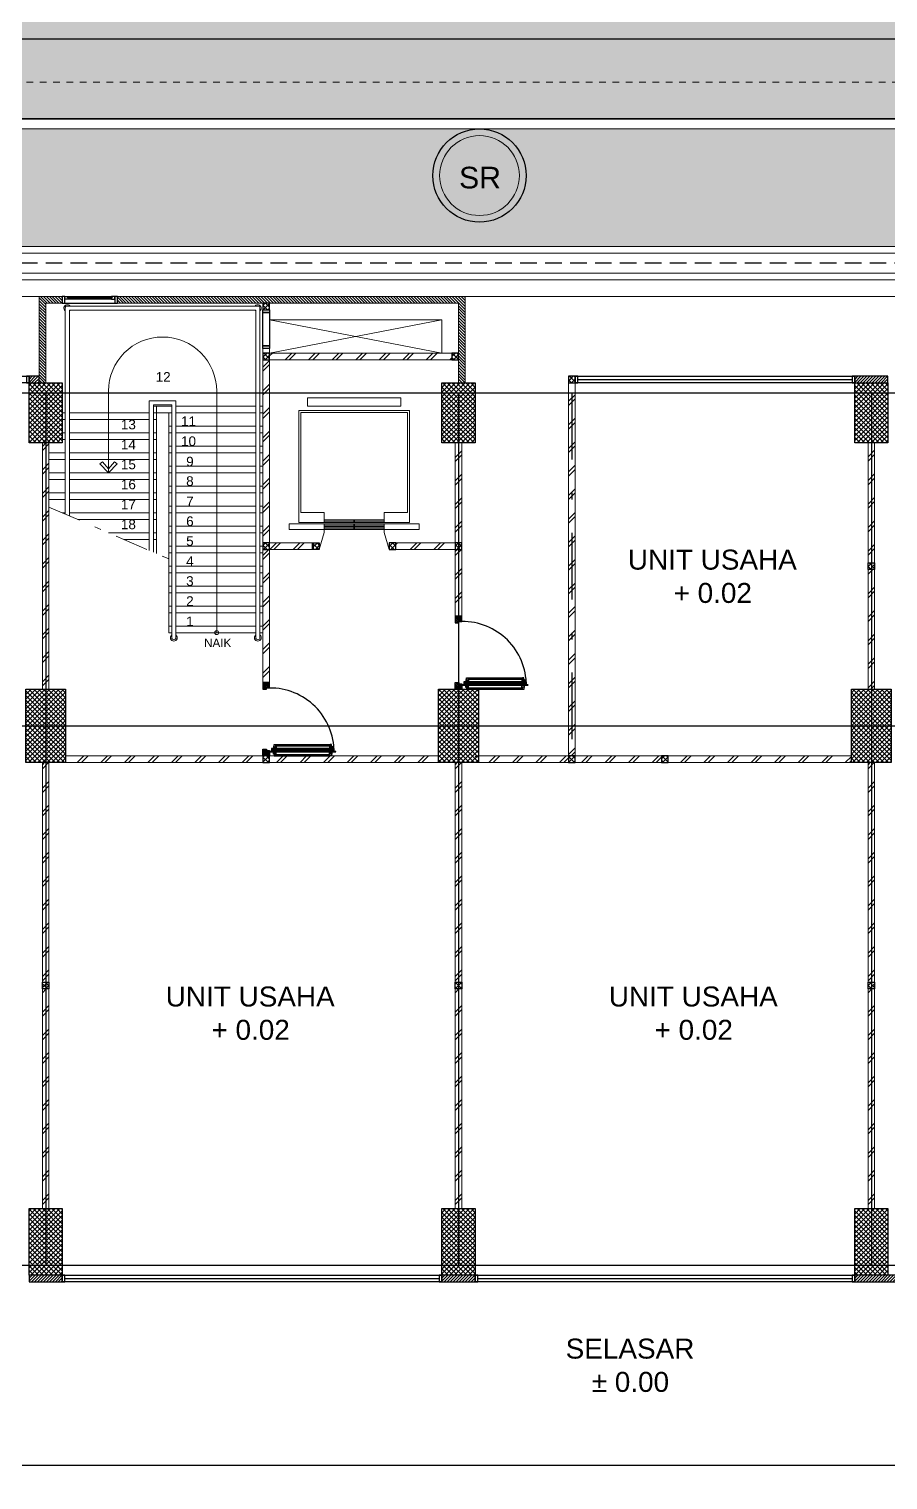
# Model space of a CAD drawing. Header units: inches. Extents: x 0 to 558, y -1 to 295.
# Drawn here: x 305.14 to 318.04, y 173.35 to 195.14 of the extents above; entities that cross this region are included whole.
import ezdxf
from ezdxf.enums import TextEntityAlignment as Align

# ---------------------------------------------------------------- set-up
doc = ezdxf.new("R2010")
doc.units = ezdxf.units.IN
doc.header["$MEASUREMENT"] = 0
for name, pattern in [('$0$HIDDEN', [0.375, 0.25, -0.125]), ('DASHDOT', [1, 0.5, -0.25, 0, -0.25]), ('DASHDOT2', [0.5, 0.25, -0.125, 0, -0.125])]:
    doc.linetypes.add(name, pattern=pattern)
for name, color, linetype in [('A-ROAD', 4, 'Continuous'), ('HID', 1, 'Continuous'), ('Kusen', 30, 'Continuous'), ('LANTAI', 57, 'Continuous'), ('STL', 6, 'Continuous')]:
    doc.layers.add(name, color=color, linetype=linetype)
for name, color, linetype, lineweight in [('ars', 11, 'Continuous', 0), ('ars @ 1', 11, 'Continuous', 0), ('ARSIR', 31, 'Continuous', 5), ('ARSIR BETON', 8, 'Continuous', 5), ('DINDING2', 146, 'Continuous', 5), ('GSB', 1, 'Continuous', 15), ('KOL', 1, 'Continuous', 30), ('KOLOM', 4, 'Continuous', 9), ('lan', 7, 'Continuous', 15), ('LIFT', 15, 'Continuous', 15), ('NOT', 7, 'Continuous', 20), ('RUMPUT', 93, 'Continuous', 0), ('SANITAIR', 15, 'Continuous', 9), ('Stair', 7, 'Continuous', 15), ('tem', 5, 'Continuous', 20)]:
    doc.layers.add(name, color=color, linetype=linetype, lineweight=lineweight)
doc.layers.add('as', color=1, linetype='Continuous', plot=False)
doc.styles.add('RM25', font='arial.ttf')
doc.styles.get("Standard").update_dxf_attribs({"font": 'arial.ttf'})
pattern_1 = [(45, (37.0798, 226.14725), (6e-17, 0.5747364), [1.2192, -0.4064]), (135, (37.36716, 226.4346), (6e-17, 0.5747364), [1.2192, -0.4064])]
pattern_2 = [(225, (1.1, 1e-06), (-0.014142, 0.014142), []), (135, (1.1, 1e-06), (0.014142, 0.014142), [])]
pattern_3 = [(315, (-2e-13, 1e-06), (0.014142, 0.014142), []), (45, (-2e-13, 1e-06), (-0.014142, 0.014142), [])]
pattern_4 = [(45, (0, -5), (-0.03535534, 0.03535534), []), (135, (0, -5), (-0.03535534, -0.03535534), [])]
pattern_5 = [(45, (1595.51912, -394.0752), (-0.176776695, 0.176776695), []), (45, (1595.58162, -394.0752), (-0.176776695, 0.176776695), [])]
pattern_6 = [(86.66969, (37.0798, 226.14725), (-0.5066041, 0.569206), [0.142875, -0.934755]), (41.66969, (37.0798, 226.14725), (-0.5066045, 0.5692064), [0.142875, -0.619125]), (131.66969, (37.0798, 226.14725), (-0.5692064, -0.5066045), [0.142875, -0.619125])]

# ---------------------------------------------------------------- blocks, each defined once
blk = doc.blocks.new('K 10.10')
at = {"layer": 'ars'}
h = blk.add_hatch(dxfattribs=at)
h.set_pattern_fill('_USER', color=256, scale=0.05, angle=45, double=1, pattern_type=0)
h.set_pattern_definition([(45, (0, 0), (-0.035355339, 0.035355339), []), (135, (0, 0), (-0.035355339, -0.035355339), [])])
h.paths.add_polyline_path([(1560.538, 1380.407), (1560.638, 1380.407), (1560.638, 1380.507), (1560.538, 1380.507)])
at = {"layer": 'KOL'}
blk.add_lwpolyline([(1560.538, 1380.407), (1560.638, 1380.407), (1560.638, 1380.507), (1560.538, 1380.507)], close=True, dxfattribs=at)
blk = doc.blocks.new('D-P90')
at = {"layer": 'ars'}
h = blk.add_hatch(dxfattribs=at)
h.set_pattern_fill('ANSI37', color=256, scale=0.005, angle=-90, style=0)
h.set_pattern_definition([(45, (-1350.94906, -1248.591899), (0.01122532015, -0.01122532015), []), (315, (-1350.94906, -1248.591899), (-0.01122532015, -0.01122532015), [])])
h.paths.add_polyline_path([(0.009, -0.183, -0.414214), (0.01, -0.184), (0.01, -1.116, -0.414214), (0.009, -1.117), (-0.034, -1.117, 0.414214), (-0.037, -1.12), (-0.037, -1.142, -1), (-0.038, -1.142), (-0.038, -0.158, -1), (-0.037, -0.158), (-0.037, -0.181, 0.414214), (-0.034, -0.183)])
at = {"layer": 'as'}
for p, q in [((-0.04, -0.158), (-0.046, -0.158)), ((-0.042, -0.161), (-0.042, -0.155))]:
    blk.add_line(p, q, dxfattribs=at)
at = {"layer": 'HID'}
for p, q in [((-0.044, -0.125), (-0.092, -0.077)), ((-0.042, -0.123), (-0.091, -0.075)), ((-0.066, -0.147), (-0.023, -0.104)), ((-0.063, -0.147), (-0.023, -0.107)), ((0.966, -0.147), (0.923, -0.104)), ((0.963, -0.147), (0.923, -0.107)), ((0.942, -0.123), (0.991, -0.075)), ((0.944, -0.125), (0.992, -0.077))]:
    blk.add_line(p, q, dxfattribs=at)
for points in [[(-0.044, -0.125), (-0.044, -0.125), (-0.042, -0.123), (-0.042, -0.123)], [(0.944, -0.125), (0.944, -0.125), (0.942, -0.123), (0.942, -0.123)]]:
    blk.add_lwpolyline(points, dxfattribs=at)
at = {"layer": 'KOL'}
blk.add_line((0.97, -0.13), (0.97, -0.15), dxfattribs=at)
at = {"layer": 'Kusen', "ltscale": 2}
for p, q in [((-0.074, -0.211), (-0.04, -0.211)), ((-0.074, -0.221), (-0.074, -0.211)), ((-0.061, -0.251), (-0.061, -0.211)), ((-0.04, -0.251), (-0.04, -0.211)), ((0.046, -0.211), (0.012, -0.211)), ((0.012, -0.251), (0.012, -0.211)), ((0.033, -0.251), (0.033, -0.211)), ((0.046, -0.221), (0.046, -0.211)), ((-0.099, -0.221), (-0.099, -1.06)), ((-0.079, -0.241), (-0.079, -1.06)), ((-0.074, -0.251), (-0.074, -0.241)), ((-0.074, -0.251), (-0.04, -0.251)), ((0.046, -0.251), (0.012, -0.251)), ((0.046, -0.251), (0.046, -0.241)), ((0.053, -0.241), (0.053, -1.06)), ((0.073, -0.221), (0.073, -1.06)), ((-0.074, -1.05), (-0.04, -1.05)), ((-0.074, -1.05), (-0.074, -1.06)), ((-0.074, -1.08), (-0.074, -1.09)), ((-0.061, -1.05), (-0.061, -1.09)), ((-0.04, -1.05), (-0.04, -1.09)), ((0.046, -1.05), (0.012, -1.05)), ((0.012, -1.05), (0.012, -1.09)), ((0.033, -1.05), (0.033, -1.09)), ((0.046, -1.05), (0.046, -1.06)), ((0.046, -1.08), (0.046, -1.09)), ((-0.074, -1.09), (-0.04, -1.09)), ((0.046, -1.09), (0.012, -1.09))]:
    blk.add_line(p, q, dxfattribs=at)
at = {"layer": 'Kusen'}
for p, q in [((-0.042, -0.155), (-0.038, -0.156)), ((-0.042, -0.157), (-0.038, -0.158))]:
    blk.add_line(p, q, dxfattribs=at)
at = {"layer": 'Kusen', "ltscale": 2}
for points in [[(-0.099, -0.241), (-0.061, -0.241), (-0.061, -0.221), (-0.099, -0.221), (-0.099, -0.241)], [(0.073, -0.241), (0.033, -0.241), (0.033, -0.221), (0.073, -0.221), (0.073, -0.241)], [(-0.101, -1.06), (-0.061, -1.06), (-0.061, -1.08), (-0.101, -1.08), (-0.101, -1.06)], [(0.073, -1.06), (0.033, -1.06), (0.033, -1.08), (0.073, -1.08), (0.073, -1.06)]]:
    blk.add_lwpolyline(points, dxfattribs=at)
at = {"layer": 'Kusen'}
blk.add_circle((-0.042, -0.158), 0.001, dxfattribs=at)
for radius, start, end in [(0.0025, 75.7804, 11.3851), (0.961, 270, 0.4597)]:
    blk.add_arc((-0.042, -0.158), radius, start, end, dxfattribs=at)
at = {"layer": 'STL'}
for p, q in [((-0.038, -0.158), (-0.038, -1.142)), ((-0.037, -0.181), (-0.037, -0.158)), ((-0.034, -0.183), (0.009, -0.183)), ((0.01, -0.184), (0.01, -1.116)), ((-0.037, -1.12), (-0.037, -1.142)), ((-0.034, -1.117), (0.009, -1.117))]:
    blk.add_line(p, q, dxfattribs=at)
for points in [[(0, -0.1), (0, -0.103), (-0.019, -0.103, 0.414214), (-0.02, -0.105), (-0.02, -0.148, -0.414214), (-0.022, -0.15), (-0.068, -0.15, -0.414214), (-0.07, -0.148), (-0.07, -0.13), (-0.067, -0.13), (-0.067, -0.146, 0.414214), (-0.065, -0.147), (-0.024, -0.147, 0.414214), (-0.023, -0.146), (-0.023, -0.102, -0.414214), (-0.021, -0.1)], [(0.9, -0.1), (0.9, -0.103), (0.919, -0.103, -0.414214), (0.92, -0.105), (0.92, -0.148, 0.414214), (0.922, -0.15), (0.968, -0.15, 0.414214), (0.97, -0.148), (0.97, -0.13), (0.967, -0.13), (0.967, -0.146, -0.414214), (0.966, -0.147), (0.925, -0.147, -0.414214), (0.923, -0.146), (0.923, -0.102, 0.414214), (0.921, -0.1)]]:
    blk.add_lwpolyline(points, format="xyb", close=True, dxfattribs=at)
blk.add_lwpolyline([(0.009, -0.182), (-0.034, -0.182, -0.414214), (-0.035, -0.181), (-0.035, -0.158, 1), (-0.04, -0.158), (-0.04, -1.142, 1), (-0.035, -1.142), (-0.035, -1.12, -0.414214), (-0.034, -1.119), (0.009, -1.119, 0.414214), (0.012, -1.116), (0.012, -0.184)], format="xyb", dxfattribs=at)
for centre, radius, start, end in [((-0.038, -0.158), 0.00075, 0, 180), ((-0.034, -0.181), 0.0025, 180, 270), ((0.009, -0.184), 0.0025, 360, 90), ((0.009, -0.184), 0.001, 360, 90), ((-0.038, -1.142), 0.00075, 180, 0), ((-0.034, -1.12), 0.0025, 90, 180), ((0.009, -1.116), 0.001, 270, 0)]:
    blk.add_arc(centre, radius, start, end, dxfattribs=at)
blk = doc.blocks.new('PINTU DARURAT')
at = {"layer": 'ARSIR'}
h = blk.add_hatch(dxfattribs=at)
h.set_pattern_fill('_USER', color=256, scale=0.02, angle=315, style=0, double=1, pattern_type=0)
h.set_pattern_definition(pattern_3)
edge = h.paths.add_edge_path()
edge.add_line((0, 0), (0.1, 0))
edge.add_line((0.1, 0), (0.1, 0.05))
edge.add_line((0.1, 0.05), (0.077, 0.05))
edge.add_line((0.077, 0.05), (0.077, 0.096))
edge.add_arc((0.076, 0.096), 0.0015, 360, 450)
edge.add_line((0.075, 0.097), (0.035, 0.097))
edge.add_arc((0.035, 0.096), 0.0015, 90, 180)
edge.add_line((0.033, 0.096), (0.033, 0.08))
edge.add_line((0.033, 0.08), (0.03, 0.08))
edge.add_line((0.03, 0.08), (0.03, 0.1))
edge.add_line((0.03, 0.1), (0, 0.1))
edge.add_line((0, 0.1), (0, 0))
h = blk.add_hatch(dxfattribs=at)
h.set_pattern_fill('_USER', color=256, scale=0.02, angle=315, style=0, double=1, pattern_type=0)
h.set_pattern_definition(pattern_3)
edge = h.paths.add_edge_path()
edge.add_line((0, 0), (0.1, 0))
edge.add_line((0.1, 0), (0.1, 0.05))
edge.add_line((0.1, 0.05), (0.077, 0.05))
edge.add_line((0.077, 0.05), (0.077, 0.096))
edge.add_arc((0.076, 0.096), 0.0015, 360, 450)
edge.add_line((0.075, 0.097), (0.035, 0.097))
edge.add_arc((0.035, 0.096), 0.0015, 90, 180)
edge.add_line((0.033, 0.096), (0.033, 0.08))
edge.add_line((0.033, 0.08), (0.03, 0.08))
edge.add_line((0.03, 0.08), (0.03, 0.1))
edge.add_line((0.03, 0.1), (0, 0.1))
edge.add_line((0, 0.1), (0, 0))
h = blk.add_hatch(dxfattribs=at)
h.set_pattern_fill('_USER', color=256, scale=0.02, angle=315, style=0, double=1, pattern_type=0)
h.set_pattern_definition(pattern_2)
edge = h.paths.add_edge_path()
edge.add_line((1.1, 0), (1, 0))
edge.add_line((1, 0), (1, 0.05))
edge.add_line((1, 0.05), (1.023, 0.05))
edge.add_line((1.023, 0.05), (1.023, 0.096))
edge.add_arc((1.024, 0.096), 0.0015, -630, -540, ccw=False)
edge.add_line((1.024, 0.097), (1.065, 0.097))
edge.add_arc((1.065, 0.096), 0.0015, -360, -270, ccw=False)
edge.add_line((1.067, 0.096), (1.067, 0.08))
edge.add_line((1.067, 0.08), (1.07, 0.08))
edge.add_line((1.07, 0.08), (1.07, 0.1))
edge.add_line((1.07, 0.1), (1.1, 0.1))
edge.add_line((1.1, 0.1), (1.1, 0))
h = blk.add_hatch(dxfattribs=at)
h.set_pattern_fill('_USER', color=256, scale=0.02, angle=315, style=0, double=1, pattern_type=0)
h.set_pattern_definition(pattern_2)
edge = h.paths.add_edge_path()
edge.add_line((1.1, 0), (1, 0))
edge.add_line((1, 0), (1, 0.05))
edge.add_line((1, 0.05), (1.023, 0.05))
edge.add_line((1.023, 0.05), (1.023, 0.096))
edge.add_arc((1.024, 0.096), 0.0015, -630, -540, ccw=False)
edge.add_line((1.024, 0.097), (1.065, 0.097))
edge.add_arc((1.065, 0.096), 0.0015, -360, -270, ccw=False)
edge.add_line((1.067, 0.096), (1.067, 0.08))
edge.add_line((1.067, 0.08), (1.07, 0.08))
edge.add_line((1.07, 0.08), (1.07, 0.1))
edge.add_line((1.07, 0.1), (1.1, 0.1))
edge.add_line((1.1, 0.1), (1.1, 0))
at = {"layer": 'KOL'}
blk.add_line((1.1, 0.1), (1.1, 0), dxfattribs=at)
blk.add_line((1.1, 0.1), (1.1, 0), dxfattribs=at)
blk.add_line((1.1, 0.1), (1.1, 0), dxfattribs=at)
blk.add_line((1.1, 0.1), (1.1, 0), dxfattribs=at)
for points in [[(0, 0), (0.1, 0), (0.1, 0.05), (0.077, 0.05), (0.077, 0.096, 0.414214), (0.075, 0.097), (0.035, 0.097, 0.414214), (0.033, 0.096), (0.033, 0.08), (0.03, 0.08), (0.03, 0.1), (0, 0.1)], [(0, 0), (0.1, 0), (0.1, 0.05), (0.077, 0.05), (0.077, 0.096, 0.414214), (0.075, 0.097), (0.035, 0.097, 0.414214), (0.033, 0.096), (0.033, 0.08), (0.03, 0.08), (0.03, 0.1), (0, 0.1)], [(1.1, 0), (1, 0), (1, 0.05), (1.023, 0.05), (1.023, 0.096, -0.414214), (1.024, 0.097), (1.065, 0.097, -0.414214), (1.067, 0.096), (1.067, 0.08), (1.07, 0.08), (1.07, 0.1), (1.1, 0.1)], [(1.1, 0), (1, 0), (1, 0.05), (1.023, 0.05), (1.023, 0.096, -0.414214), (1.024, 0.097), (1.065, 0.097, -0.414214), (1.067, 0.096), (1.067, 0.08), (1.07, 0.08), (1.07, 0.1), (1.1, 0.1)]]:
    blk.add_lwpolyline(points, format="xyb", close=True, dxfattribs=at)
at = {"layer": 'Kusen', "xscale": -1, "rotation": 180}
blk.add_blockref('D-P90', (0.1, -0.05), dxfattribs=at)
blk = doc.blocks.new('k1')
at = {"layer": 'ars'}
h = blk.add_hatch(dxfattribs=at)
h.set_pattern_fill('_USER', color=256, scale=0.05, angle=45, double=1, pattern_type=0)
h.set_pattern_definition(pattern_4)
h.paths.add_polyline_path([(-0.3, -0.55), (0.3, -0.55), (0.3, 0.55), (-0.3, 0.55)])
at = {"layer": 'KOL'}
blk.add_lwpolyline([(-0.3, -0.55), (0.3, -0.55), (0.3, 0.55), (-0.3, 0.55)], close=True, dxfattribs=at)
blk = doc.blocks.new('k3')
at = {"layer": 'ars'}
h = blk.add_hatch(dxfattribs=at)
h.set_pattern_fill('_USER', color=256, scale=0.05, angle=45, double=1, pattern_type=0)
h.set_pattern_definition([(45, (0, -5.05), (-0.03535534, 0.03535534), []), (135, (0, -5.05), (-0.03535534, -0.03535534), [])])
h.paths.add_polyline_path([(-0.25, -0.45), (0.25, -0.45), (0.25, 0.45), (-0.25, 0.45)])
at = {"layer": 'KOL'}
blk.add_lwpolyline([(-0.25, -0.45), (0.25, -0.45), (0.25, 0.45), (-0.25, 0.45)], close=True, dxfattribs=at)
blk = doc.blocks.new('k2')
at = {"layer": 'ars'}
h = blk.add_hatch(dxfattribs=at)
h.set_pattern_fill('_USER', color=256, scale=0.05, angle=45, double=1, pattern_type=0)
h.set_pattern_definition(pattern_4)
h.paths.add_polyline_path([(-0.25, -0.5), (0.25, -0.5), (0.25, 0.5), (-0.25, 0.5)])
at = {"layer": 'KOL'}
blk.add_lwpolyline([(-0.25, -0.5), (0.25, -0.5), (0.25, 0.5), (-0.25, 0.5)], close=True, dxfattribs=at)
blk = doc.blocks.new('LIFT PENUMPANG')
at = {"layer": 'LIFT'}
for points in [[(-0.835, 1.765), (-0.835, 0.085), (0.825, 0.085), (0.825, 1.765)], [(-0.705, 1.955), (-0.705, 1.83), (0.695, 1.83), (0.695, 1.955)], [(-0.805, 1.735), (-0.805, 0.235), (-0.455, 0.235), (-0.455, 0.085), (0.445, 0.085), (0.445, 0.235), (0.795, 0.235), (0.795, 1.735)], [(-0.455, 0.085), (0.445, 0.085), (0.445, 0.125), (-0.455, 0.125)], [(-0.455, 0.105), (0.445, 0.105), (0.445, 0.125), (-0.455, 0.125)], [(-0.455, 0.025), (0.445, 0.025), (0.445, 0.065), (-0.455, 0.065)], [(-0.455, 0.045), (0.445, 0.045), (0.445, 0.065), (-0.455, 0.065)], [(-0.455, -0.02), (0.445, -0.02), (0.445, 0.02), (-0.455, 0.02)], [(-0.455, 0), (0.445, 0), (0.445, 0.02), (-0.455, 0.02)], [(-0.01, 0.125), (0, 0.125), (0, 0.085), (-0.01, 0.085)], [(-0.01, 0.065), (0, 0.065), (0, 0.025), (-0.01, 0.025)], [(-0.01, 0.02), (0, 0.02), (0, -0.02), (-0.01, -0.02)]]:
    blk.add_lwpolyline(points, close=True, dxfattribs=at)
for points in [[(-0.455, -0.02), (-0.98, -0.02), (-0.98, 0.065), (0.97, 0.065), (0.97, -0.02), (0.445, -0.02)], [(-0.455, -0.02), (-0.455, -0.065), (-0.53, -0.32)], [(0.445, -0.02), (0.445, -0.065), (0.52, -0.32)]]:
    blk.add_lwpolyline(points, dxfattribs=at)
at = {"layer": 'KOLOM', "extrusion": (0, 0, -1), "zscale": -1, "rotation": 270}
blk.add_blockref('K 10.10', (-1379.877, 1560.318), dxfattribs=at)
at = {"layer": 'KOLOM', "extrusion": (0, 0, -1), "xscale": -1, "zscale": -1, "rotation": 90}
blk.add_blockref('K 10.10', (1379.887, 1560.318), dxfattribs=at)
blk = doc.blocks.new('T. J2')
at = {"layer": 'Kusen'}
for p, q in [((-0.419, 0), (0.331, 0)), ((-0.369, 0.1), (0.281, 0.1)), ((0.281, 0.06), (-0.369, 0.06))]:
    blk.add_line(p, q, dxfattribs=at)
for points in [[(-0.459, 0), (-0.419, 0), (-0.419, 0.1), (-0.459, 0.1)], [(0.331, 0), (0.371, 0), (0.371, 0.1), (0.331, 0.1)]]:
    blk.add_lwpolyline(points, close=True, dxfattribs=at)
for points in [[(-0.369, 0.077), (-0.369, 0.06), (-0.419, 0.06), (-0.419, 0.1), (-0.369, 0.1), (-0.369, 0.082), (-0.379, 0.082), (-0.379, 0.077), (-0.369, 0.077)], [(0.281, 0.077), (0.281, 0.06), (0.331, 0.06), (0.331, 0.1), (0.281, 0.1), (0.281, 0.082), (0.291, 0.082), (0.291, 0.077), (0.281, 0.077)]]:
    blk.add_lwpolyline(points, dxfattribs=at)
at = {"layer": 'Kusen', "color": 141}
blk.add_lwpolyline([(-0.379, 0.077), (0.291, 0.077), (0.291, 0.082), (-0.379, 0.082)], close=True, dxfattribs=at)
blk = doc.blocks.new('P.SHAFT')
for points in [[(-0.05, 0.54), (-0.05, 0.58), (0.05, 0.58), (0.05, 0.54)], [(-0.05, 0.04), (-0.05, 0.54), (0.05, 0.54), (0.05, 0.04)], [(-0.05, 0), (-0.05, 0.04), (0.05, 0.04), (0.05, 0)]]:
    blk.add_lwpolyline(points, close=True)
blk = doc.blocks.new('DEN-1 BLOK 2')
at = {"layer": 'ars'}
h = blk.add_hatch(dxfattribs=at)
h.set_pattern_fill('ANSI31', color=256, scale=0.25, style=0)
h.set_pattern_definition([(135, (12.65, 55.805), (0.0220971, 0.0220971), [])])
edge = h.paths.add_edge_path()
edge.add_line((12.3, 55.805), (12.3, 57.105))
edge.add_line((12.3, 57.105), (12.65, 57.105))
edge.add_line((12.65, 57.105), (12.65, 57.005))
edge.add_line((12.65, 57.005), (12.4, 57.005))
edge.add_line((12.4, 57.005), (12.4, 55.805))
edge.add_line((12.4, 55.805), (12.3, 55.805))
h = blk.add_hatch(dxfattribs=at)
h.set_pattern_fill('ANSI31', color=256, scale=0.25, style=0)
h.set_pattern_definition([(135, (18.699998, 55.805), (0.02209709, 0.02209709), [])])
h.paths.add_polyline_path([(13.48, 57.105), (13.48, 57.005), (18.6, 57.005), (18.6, 55.805), (18.7, 55.805), (18.7, 57.105)])
h = blk.add_hatch(dxfattribs=at)
h.set_pattern_fill('ANSI31', color=256, scale=0.01, style=0)
h.set_pattern_definition([(45, (-3.15, 55.805), (-0.02245064, 0.02245064), [])])
h.paths.add_polyline_path([(12.15, 55.805), (12.3, 55.805), (12.3, 55.905), (12.15, 55.905)])
h = blk.add_hatch(dxfattribs=at)
h.set_pattern_fill('TEMBOK', color=256, scale=0.25)
h.set_pattern_definition([(45, (20.3, -2.275), (-0.1767767, 0.1767767), []), (45, (20.3625, -2.275), (-0.1767767, 0.1767767), [])])
h.paths.add_polyline_path([(20.25, 50.205), (20.35, 50.205), (20.35, 55.805), (20.25, 55.805)])
h = blk.add_hatch(dxfattribs=at)
h.set_pattern_fill('ANSI31', color=256, scale=0.01, style=0)
h.set_pattern_definition([(45, (9.25, 55.805), (-0.02245064, 0.02245064), [])])
h.paths.add_polyline_path([(24.55, 55.805), (25.05, 55.805), (25.05, 55.905), (24.55, 55.905)])
h = blk.add_hatch(dxfattribs=at)
h.set_pattern_fill('TEMBOK', color=256, scale=0.25)
h.set_pattern_definition([(45, (24.8, 0.425), (-0.1767767, 0.1767767), []), (45, (24.8625, 0.425), (-0.1767767, 0.1767767), [])])
h.paths.add_polyline_path([(24.75, 53.105), (24.85, 53.105), (24.85, 54.905), (24.75, 54.905)])
h = blk.add_hatch(dxfattribs=at)
h.set_pattern_fill('TEMBOK', color=256, scale=0.25)
h.set_pattern_definition([(45, (24.8, -1.275), (-0.1767767, 0.1767767), []), (45, (24.8625, -1.275), (-0.1767767, 0.1767767), [])])
h.paths.add_polyline_path([(24.75, 51.205), (24.85, 51.205), (24.85, 53.005), (24.75, 53.005)])
h = blk.add_hatch(dxfattribs=at)
h.set_pattern_fill('TEMBOK', color=256, scale=0.25)
h.set_pattern_definition([(45, (6.2, 0.425), (-0.1767767, 0.1767767), []), (45, (6.2625, 0.425), (-0.1767767, 0.1767767), [])])
h.paths.add_polyline_path([(15.662, 50.105), (15.662, 50.205), (12.7, 50.205), (12.7, 50.105)])
h = blk.add_hatch(dxfattribs=at)
h.set_pattern_fill('TEMBOK', color=256, scale=0.25)
h.set_pattern_definition([(45, (8.83783, 0.425), (-0.1767767, 0.1767767), []), (45, (8.90033, 0.425), (-0.1767767, 0.1767767), [])])
h.paths.add_polyline_path([(18.3, 50.105), (18.3, 50.205), (15.762, 50.205), (15.762, 50.105)])
h = blk.add_hatch(dxfattribs=at)
h.set_pattern_fill('TEMBOK', color=256, scale=0.25)
h.set_pattern_definition([(45, (9.2, 0.425), (-0.1767767, 0.1767767), []), (45, (9.2625, 0.425), (-0.1767767, 0.1767767), [])])
h.paths.add_polyline_path([(18.85, 50.105), (20.25, 50.105), (20.25, 50.205), (18.85, 50.205)])
h = blk.add_hatch(dxfattribs=at)
h.set_pattern_fill('TEMBOK', color=256, scale=0.25)
h.set_pattern_definition([(45, (21.9, 0.42064), (-0.1767767, 0.1767767), []), (45, (21.9625, 0.42064), (-0.1767767, 0.1767767), [])])
h.paths.add_polyline_path([(21.65, 50.105), (20.35, 50.105), (20.35, 50.205), (21.65, 50.205)])
h = blk.add_hatch(dxfattribs=at)
h.set_pattern_fill('TEMBOK', color=256, scale=0.25)
h.set_pattern_definition([(45, (24.8, 0.42064), (-0.1767767, 0.1767767), []), (45, (24.8625, 0.42064), (-0.1767767, 0.1767767), [])])
h.paths.add_polyline_path([(24.5, 50.105), (21.75, 50.105), (21.75, 50.205), (24.5, 50.205)])
h = blk.add_hatch(dxfattribs=at)
h.set_pattern_fill('TEMBOK', color=256, scale=0.25)
h.set_pattern_definition([(45, (12.4, -4.55), (-0.1767767, 0.1767767), []), (45, (12.4625, -4.55), (-0.1767767, 0.1767767), [])])
h.paths.add_polyline_path([(12.35, 46.805), (12.45, 46.805), (12.45, 50.105), (12.35, 50.105)])
h = blk.add_hatch(dxfattribs=at)
h.set_pattern_fill('TEMBOK', color=256, scale=0.25)
h.set_pattern_definition([(45, (18.6, -4.55), (-0.1767767, 0.1767767), []), (45, (18.6625, -4.55), (-0.1767767, 0.1767767), [])])
h.paths.add_polyline_path([(18.55, 46.805), (18.65, 46.805), (18.65, 50.105), (18.55, 50.105)])
h = blk.add_hatch(dxfattribs=at)
h.set_pattern_fill('TEMBOK', color=256, scale=0.25)
h.set_pattern_definition([(45, (24.8, -4.55), (-0.1767767, 0.1767767), []), (45, (24.8625, -4.55), (-0.1767767, 0.1767767), [])])
h.paths.add_polyline_path([(24.75, 46.805), (24.85, 46.805), (24.85, 50.105), (24.75, 50.105)])
h = blk.add_hatch(dxfattribs=at)
h.set_pattern_fill('TEMBOK', color=256, scale=0.25)
h.set_pattern_definition([(45, (12.4, -7.9125), (-0.1767767, 0.1767767), []), (45, (12.4625, -7.9125), (-0.1767767, 0.1767767), [])])
h.paths.add_polyline_path([(12.35, 43.405), (12.45, 43.405), (12.45, 46.705), (12.35, 46.705)])
h = blk.add_hatch(dxfattribs=at)
h.set_pattern_fill('TEMBOK', color=256, scale=0.25)
h.set_pattern_definition([(45, (18.6, -7.9125), (-0.1767767, 0.1767767), []), (45, (18.6625, -7.9125), (-0.1767767, 0.1767767), [])])
h.paths.add_polyline_path([(18.55, 43.405), (18.65, 43.405), (18.65, 46.705), (18.55, 46.705)])
h = blk.add_hatch(dxfattribs=at)
h.set_pattern_fill('TEMBOK', color=256, scale=0.25)
h.set_pattern_definition([(45, (24.8, -7.9125), (-0.1767767, 0.1767767), []), (45, (24.8625, -7.9125), (-0.1767767, 0.1767767), [])])
h.paths.add_polyline_path([(24.75, 43.405), (24.85, 43.405), (24.85, 46.705), (24.75, 46.705)])
h = blk.add_hatch(dxfattribs=at)
h.set_pattern_fill('ANSI31', color=256, scale=0.01, style=0)
h.set_pattern_definition([(45, (-3.15, 42.305), (-0.02245064, 0.02245064), [])])
h.paths.add_polyline_path([(12.15, 42.305), (12.65, 42.305), (12.65, 42.405), (12.15, 42.405)])
h = blk.add_hatch(dxfattribs=at)
h.set_pattern_fill('ANSI31', color=256, scale=0.01, style=0)
h.set_pattern_definition([(45, (3.05, 42.305), (-0.02245064, 0.02245064), [])])
h.paths.add_polyline_path([(18.35, 42.305), (18.85, 42.305), (18.85, 42.405), (18.35, 42.405)])
h = blk.add_hatch(dxfattribs=at)
h.set_pattern_fill('ANSI31', color=256, scale=0.01, style=0)
h.set_pattern_definition([(45, (9.25, 42.305), (-0.02245064, 0.02245064), [])])
h.paths.add_polyline_path([(24.55, 42.305), (26.96, 42.305), (26.96, 42.405), (24.55, 42.405)])
at = {"layer": 'ars @ 1'}
h = blk.add_hatch(dxfattribs=at)
h.set_pattern_fill('TEMBOK', color=256, scale=0.25)
h.set_pattern_definition([(45, (-116.45885, -2.98558), (-0.1767767, 0.1767767), []), (45, (-116.39635, -2.98558), (-0.1767767, 0.1767767), [])])
h.paths.add_polyline_path([(18.5, 56.255), (18.5, 56.155), (15.762, 56.155), (15.762, 56.255)])
h = blk.add_hatch(dxfattribs=at)
h.set_pattern_fill('TEMBOK', color=256, scale=0.25)
h.set_pattern_definition([(45, (1595.51912, -394.0752), (-0.176776695, 0.176776695), []), (45, (1595.58162, -394.0752), (-0.176776695, 0.176776695), [])])
h.paths.add_polyline_path([(15.762, 51.305), (15.662, 51.305), (15.662, 56.155), (15.762, 56.155)])
h = blk.add_hatch(dxfattribs=at)
h.set_pattern_fill('TEMBOK', color=256, scale=0.25)
h.set_pattern_definition(pattern_5)
h.paths.add_polyline_path([(12.35, 51.205), (12.45, 51.205), (12.45, 54.905), (12.35, 54.905)])
h = blk.add_hatch(dxfattribs=at)
h.set_pattern_fill('TEMBOK', color=256, scale=0.25)
h.set_pattern_definition(pattern_5)
h.paths.add_polyline_path([(18.65, 52.305), (18.55, 52.305), (18.55, 54.905), (18.65, 54.905)])
h = blk.add_hatch(dxfattribs=at)
h.set_pattern_fill('TEMBOK', color=256, scale=0.25)
h.set_pattern_definition([(45, (1595.5313, -394.0752), (-0.176776695, 0.176776695), []), (45, (1595.5938, -394.0752), (-0.176776695, 0.176776695), [])])
h.paths.add_polyline_path([(15.762, 53.305), (15.762, 53.405), (16.421, 53.405), (16.421, 53.305)])
h = blk.add_hatch(dxfattribs=at)
h.set_pattern_fill('TEMBOK', color=256, scale=0.25)
h.set_pattern_definition(pattern_5)
h.paths.add_polyline_path([(17.659, 53.305), (17.659, 53.405), (18.55, 53.405), (18.55, 53.305)])
at = {"layer": 'ars'}
for p, q in [((12.694, 56.961), (12.694, 53.836)), ((15.618, 56.961), (12.694, 56.961)), ((15.587, 56.961), (12.725, 56.961)), ((12.756, 56.899), (12.756, 53.809)), ((15.556, 56.899), (12.756, 56.899)), ((15.556, 56.899), (12.756, 56.899)), ((15.556, 56.899), (15.556, 51.98)), ((15.618, 56.961), (15.618, 51.98)), ((14.356, 55.539), (13.956, 55.539)), ((13.956, 55.539), (13.956, 53.29)), ((14.293, 55.476), (14.019, 55.476)), ((14.019, 55.476), (14.019, 53.263)), ((14.293, 55.455), (14.03, 55.455)), ((14.063, 55.355), (14.063, 55.455)), ((14.293, 55.476), (14.293, 51.98)), ((14.356, 55.539), (14.356, 51.98)), ((15.544, 55.455), (14.356, 55.455)), ((15.662, 55.455), (15.618, 55.455)), ((12.694, 55.255), (12.65, 55.255)), ((13.956, 55.255), (12.756, 55.255)), ((14.063, 55.255), (14.019, 55.255)), ((14.293, 55.155), (14.25, 55.155)), ((15.544, 55.155), (14.356, 55.155)), ((15.662, 55.155), (15.618, 55.155)), ((12.694, 54.955), (12.65, 54.955)), ((13.956, 54.955), (12.756, 54.955)), ((14.063, 54.955), (14.019, 54.955)), ((14.293, 54.855), (14.25, 54.855)), ((15.544, 54.855), (14.356, 54.855)), ((15.662, 54.855), (15.618, 54.855)), ((12.694, 54.655), (12.45, 54.655)), ((13.956, 54.655), (12.756, 54.655)), ((14.063, 54.655), (14.019, 54.655)), ((14.293, 54.555), (14.25, 54.555)), ((15.544, 54.555), (14.356, 54.555)), ((15.662, 54.555), (15.618, 54.555)), ((12.694, 54.355), (12.45, 54.355)), ((13.956, 54.355), (12.756, 54.355)), ((14.063, 54.355), (14.019, 54.355)), ((12.694, 54.055), (12.45, 54.055)), ((13.956, 54.055), (12.756, 54.055)), ((14.063, 54.055), (14.019, 54.055)), ((14.293, 54.255), (14.25, 54.255)), ((15.544, 54.255), (14.356, 54.255)), ((15.662, 54.255), (15.618, 54.255)), ((14.293, 53.955), (14.25, 53.955)), ((15.544, 53.955), (14.356, 53.955)), ((15.662, 53.955), (15.618, 53.955)), ((13.956, 53.755), (12.881, 53.755)), ((14.063, 53.755), (14.019, 53.755)), ((14.293, 53.655), (14.25, 53.655)), ((15.544, 53.655), (14.356, 53.655)), ((15.662, 53.655), (15.618, 53.655)), ((13.956, 53.455), (13.574, 53.455)), ((14.063, 53.455), (14.019, 53.455)), ((14.293, 53.355), (14.25, 53.355)), ((15.544, 53.355), (14.356, 53.355)), ((15.662, 53.355), (15.618, 53.355)), ((14.293, 53.055), (14.25, 53.055)), ((15.544, 53.055), (14.356, 53.055)), ((15.662, 53.055), (15.618, 53.055)), ((14.293, 52.755), (14.25, 52.755)), ((15.544, 52.755), (14.356, 52.755)), ((15.662, 52.755), (15.618, 52.755)), ((14.293, 52.455), (14.25, 52.455)), ((15.544, 52.455), (14.356, 52.455)), ((15.662, 52.455), (15.618, 52.455)), ((14.293, 52.155), (14.25, 52.155)), ((15.544, 52.155), (14.356, 52.155)), ((15.662, 52.155), (15.618, 52.155))]:
    blk.add_line(p, q, dxfattribs=at)
for centre, radius, start, end in [((12.725, 56.93), 0.0512, 37.5719, 232.4281), ((12.725, 56.93), 0.0512, 37.5719, 232.4281), ((12.725, 56.93), 0.0312, 90, 180), ((12.725, 56.93), 0.0312, 90, 180), ((12.725, 56.93), 0.0512, 307.5719, 322.4281), ((12.725, 56.93), 0.0512, 307.5719, 322.4281), ((15.587, 56.93), 0.0512, 307.5719, 142.4281), ((15.587, 56.93), 0.0512, 307.5719, 142.4281), ((15.587, 56.93), 0.0512, 217.5719, 232.4281), ((15.587, 56.93), 0.0512, 217.5719, 232.4281), ((15.587, 56.93), 0.0312, 0, 90), ((15.587, 56.93), 0.0312, 0, 90), ((14.325, 51.98), 0.0512, 127.5719, 52.4281), ((14.325, 51.98), 0.0312, 180, 0), ((15.587, 51.98), 0.0512, 127.5719, 52.4281), ((15.587, 51.98), 0.0312, 180, 0)]:
    blk.add_arc(centre, radius, start, end, dxfattribs=at)
at = {"layer": 'as', "linetype": '$0$HIDDEN'}
blk.add_line((80.15, 57.605), (0.45, 57.605), dxfattribs=at)
at = {"layer": 'as'}
for p, q in [((0, 55.655), (74.4, 55.655)), ((12.4, 55.655), (12.4, 42.555)), ((18.6, 55.655), (18.6, 42.555)), ((24.8, 55.655), (24.8, 42.555)), ((-0.25, 50.655), (80.6, 50.655)), ((6.2, 42.555), (80.6, 42.555)), ((0, 39.555), (36.85, 39.555))]:
    blk.add_line(p, q, dxfattribs=at)
at = {"layer": 'as', "linetype": 'DASHDOT', "ltscale": 2}
blk.add_line((20.3, 55.655), (20.3, 50.105), dxfattribs=at)
at = {"layer": 'KOL'}
for points in [[(12.15, 55.805), (12.3, 55.805), (12.3, 55.905), (12.15, 55.905)], [(24.55, 55.805), (25.05, 55.805), (25.05, 55.905), (24.55, 55.905)], [(12.15, 42.305), (12.65, 42.305), (12.65, 42.405), (12.15, 42.405)], [(18.35, 42.305), (18.85, 42.305), (18.85, 42.405), (18.35, 42.405)], [(24.55, 42.305), (26.96, 42.305), (26.96, 42.405), (24.55, 42.405)]]:
    blk.add_lwpolyline(points, close=True, dxfattribs=at)
at = {"layer": 'Kusen'}
for p, q in [((20.35, 55.855), (20.35, 55.855)), ((20.39, 55.855), (24.51, 55.855)), ((12.65, 42.356), (12.65, 42.356)), ((12.69, 42.356), (18.31, 42.356)), ((18.85, 42.356), (18.85, 42.356)), ((18.89, 42.356), (24.51, 42.356))]:
    blk.add_line(p, q, dxfattribs=at)
for points in [[(12.15, 55.805), (6.45, 55.805), (6.45, 55.905), (12.15, 55.905)], [(24.55, 55.805), (20.35, 55.805), (20.35, 55.905), (24.55, 55.905)], [(18.35, 42.306), (12.65, 42.306), (12.65, 42.406), (18.35, 42.406)], [(24.55, 42.306), (18.85, 42.306), (18.85, 42.406), (24.55, 42.406)]]:
    blk.add_lwpolyline(points, close=True, dxfattribs=at)
for points in [[(12.11, 55.905), (12.11, 55.805), (12.15, 55.805), (12.15, 55.905), (12.11, 55.905)], [(20.35, 55.905), (20.35, 55.805), (20.39, 55.805), (20.39, 55.905), (20.35, 55.905)], [(24.51, 55.905), (24.51, 55.805), (24.55, 55.805), (24.55, 55.905), (24.51, 55.905)], [(12.65, 42.406), (12.65, 42.306), (12.69, 42.306), (12.69, 42.406), (12.65, 42.406)], [(18.31, 42.406), (18.31, 42.306), (18.35, 42.306), (18.35, 42.406), (18.31, 42.406)], [(18.85, 42.406), (18.85, 42.306), (18.89, 42.306), (18.89, 42.406), (18.85, 42.406)], [(24.51, 42.406), (24.51, 42.306), (24.55, 42.306), (24.55, 42.406), (24.51, 42.406)]]:
    blk.add_lwpolyline(points, dxfattribs=at)
at = {"layer": 'lan'}
for p, q in [((0.45, 57.105), (86.35, 57.105)), ((13.343, 55.682), (13.343, 54.455)), ((14.969, 52.055), (14.969, 55.682)), ((12.694, 55.355), (12.65, 55.355)), ((13.956, 55.355), (12.756, 55.355)), ((14.293, 55.355), (14.019, 55.355)), ((14.063, 55.355), (14.063, 53.244)), ((14.25, 55.355), (14.25, 52.055)), ((15.544, 55.355), (14.356, 55.355)), ((15.662, 55.355), (15.618, 55.355)), ((12.694, 55.055), (12.65, 55.055)), ((13.956, 55.055), (12.756, 55.055)), ((14.063, 55.055), (14.019, 55.055)), ((14.293, 55.055), (14.25, 55.055)), ((15.544, 55.055), (14.356, 55.055)), ((15.662, 55.055), (15.618, 55.055)), ((12.694, 54.755), (12.45, 54.755)), ((13.956, 54.755), (12.756, 54.755)), ((14.063, 54.755), (14.019, 54.755)), ((14.293, 54.755), (14.25, 54.755)), ((15.544, 54.755), (14.356, 54.755)), ((15.662, 54.755), (15.618, 54.755)), ((12.694, 54.455), (12.45, 54.455)), ((13.956, 54.455), (12.756, 54.455)), ((14.063, 54.455), (14.019, 54.455)), ((14.293, 54.455), (14.25, 54.455)), ((15.544, 54.455), (14.356, 54.455)), ((15.662, 54.455), (15.618, 54.455)), ((12.694, 54.155), (12.45, 54.155)), ((13.956, 54.155), (12.756, 54.155)), ((14.063, 54.155), (14.019, 54.155)), ((14.293, 54.155), (14.25, 54.155)), ((15.544, 54.155), (14.356, 54.155)), ((15.662, 54.155), (15.618, 54.155)), ((12.694, 53.855), (12.65, 53.855)), ((13.956, 53.855), (12.756, 53.855)), ((14.063, 53.855), (14.019, 53.855)), ((14.293, 53.855), (14.25, 53.855)), ((15.544, 53.855), (14.356, 53.855)), ((15.662, 53.855), (15.618, 53.855)), ((13.956, 53.555), (13.343, 53.555)), ((14.063, 53.555), (14.019, 53.555)), ((14.293, 53.555), (14.25, 53.555)), ((15.544, 53.555), (14.356, 53.555)), ((15.662, 53.555), (15.618, 53.555)), ((14.293, 53.255), (14.25, 53.255)), ((15.544, 53.255), (14.356, 53.255)), ((15.662, 53.255), (15.618, 53.255)), ((14.293, 52.955), (14.25, 52.955)), ((15.544, 52.955), (14.356, 52.955)), ((15.662, 52.955), (15.618, 52.955)), ((14.293, 52.655), (14.25, 52.655)), ((15.544, 52.655), (14.356, 52.655)), ((15.662, 52.655), (15.618, 52.655)), ((14.293, 52.355), (14.25, 52.355)), ((15.544, 52.355), (14.356, 52.355)), ((15.662, 52.355), (15.618, 52.355)), ((14.293, 52.055), (14.25, 52.055)), ((15.544, 52.055), (14.356, 52.055)), ((15.662, 52.055), (15.618, 52.055))]:
    blk.add_line(p, q, dxfattribs=at)
at = {"layer": 'lan', "linetype": 'Continuous'}
for p, q in [((15.762, 56.755), (18.35, 56.755)), ((18.35, 56.755), (18.35, 56.255))]:
    blk.add_line(p, q, dxfattribs=at)
at = {"layer": 'lan', "linetype": 'DASHDOT'}
blk.add_line((12.45, 53.942), (14.276, 53.151), dxfattribs=at)
at = {"layer": 'lan', "linetype": 'Continuous'}
for points in [[(18.35, 56.755), (15.762, 56.255)], [(18.35, 56.255), (15.762, 56.755)]]:
    blk.add_lwpolyline(points, dxfattribs=at)
at = {"layer": 'lan', "ltscale": 2}
blk.add_lwpolyline([(13.434, 54.623), (13.474, 54.589), (13.343, 54.455), (13.212, 54.589), (13.252, 54.623), (13.343, 54.517), (13.434, 54.623)], close=True, dxfattribs=at)
at = {"layer": 'lan'}
blk.add_arc((14.156, 55.682), 0.813, 0, 180, dxfattribs=at)
at = {"layer": 'SANITAIR'}
for p, q in [((86.35, 57.855), (0.45, 57.855)), ((86.35, 57.755), (0.45, 57.755)), ((86.35, 57.455), (0.45, 57.455)), ((86.35, 57.355), (0.45, 57.355))]:
    blk.add_line(p, q, dxfattribs=at)
at = {"layer": 'Stair'}
blk.add_circle((14.969, 52.055), 0.0296, dxfattribs=at)
at = {"layer": 'tem'}
blk.add_lwpolyline([(12.3, 55.805), (12.3, 57.105), (12.65, 57.105), (12.65, 57.005), (12.4, 57.005), (12.4, 55.805), (12.3, 55.805)], dxfattribs=at)
for points in [[(13.48, 57.105), (13.48, 57.005), (18.6, 57.005), (18.6, 55.805), (18.7, 55.805), (18.7, 57.105)], [(18.5, 56.255), (18.5, 56.155), (15.762, 56.155), (15.762, 56.255)], [(18.9, 50.105), (18.9, 50.205), (20.25, 50.205), (20.25, 50.105)], [(21.65, 50.105), (20.35, 50.105), (20.35, 50.205), (21.65, 50.205)], [(24.5, 50.105), (21.75, 50.105), (21.75, 50.205), (24.5, 50.205)]]:
    blk.add_lwpolyline(points, close=True, dxfattribs=at)
at = {"layer": 'tem', "ltscale": 2}
for points in [[(15.662, 56.255), (15.762, 56.255), (15.762, 56.325), (15.662, 56.325)], [(15.762, 51.305), (15.662, 51.305), (15.662, 56.155), (15.762, 56.155)], [(20.25, 50.205), (20.35, 50.205), (20.35, 55.805), (20.25, 55.805)], [(12.35, 51.205), (12.45, 51.205), (12.45, 54.905), (12.35, 54.905)], [(18.65, 52.305), (18.55, 52.305), (18.55, 54.905), (18.65, 54.905)], [(24.75, 53.105), (24.85, 53.105), (24.85, 54.905), (24.75, 54.905)], [(15.762, 53.305), (15.762, 53.405), (16.421, 53.405), (16.421, 53.305)], [(17.659, 53.305), (17.659, 53.405), (18.55, 53.405), (18.55, 53.305)], [(24.75, 51.205), (24.85, 51.205), (24.85, 53.005), (24.75, 53.005)], [(12.7, 50.105), (12.7, 50.205), (15.662, 50.205), (15.662, 50.105)], [(15.762, 50.105), (15.762, 50.205), (18.3, 50.205), (18.3, 50.105)], [(12.35, 46.805), (12.45, 46.805), (12.45, 50.105), (12.35, 50.105)], [(18.55, 46.805), (18.65, 46.805), (18.65, 50.105), (18.55, 50.105)], [(24.75, 46.805), (24.85, 46.805), (24.85, 50.105), (24.75, 50.105)], [(12.35, 43.405), (12.45, 43.405), (12.45, 46.705), (12.35, 46.705)], [(18.55, 43.405), (18.65, 43.405), (18.65, 46.705), (18.55, 46.705)], [(24.75, 43.405), (24.85, 43.405), (24.85, 46.705), (24.75, 46.705)]]:
    blk.add_lwpolyline(points, close=True, dxfattribs=at)
blk.add_blockref('LIFT PENUMPANG', (17.039, 53.625))
at = {"color": 2, "xscale": -1, "rotation": 270}
for p in [(18.55, 51.205), (18.55, 51.205), (15.662, 50.205)]:
    blk.add_blockref('PINTU DARURAT', p, dxfattribs=at)
at = {"layer": 'KOL', "xscale": -1}
for name, p in [('k3', (12.4, 55.355)), ('k3', (18.6, 55.355)), ('k3', (24.8, 55.355)), ('k2', (12.4, 42.905)), ('k2', (18.6, 42.905)), ('k2', (24.8, 42.905))]:
    blk.add_blockref(name, p, dxfattribs=at)
at = {"layer": 'KOL', "xscale": -1, "rotation": 180}
for p in [(12.4, 50.655), (18.6, 50.655), (24.8, 50.655)]:
    blk.add_blockref('k1', p, dxfattribs=at)
at = {"layer": 'KOLOM', "extrusion": (0, 0, -1), "xscale": -1, "zscale": -1}
for p, rotation in [((-1576.301, 1437.412), 180), ((-1576.301, 1436.662), 180), ((-1579.138, 1436.662), 180), ((-1580.888, 1436.312), 180), ((1364.745, 1613.943), 90), ((1361.857, 1613.943), 90), ((-1576.301, 1430.612), 180), ((-1580.888, 1430.612), 180), ((-1582.288, 1430.612), 180)]:
    blk.add_blockref('K 10.10', p, dxfattribs=dict(at, rotation=rotation))
at = {"layer": 'KOLOM', "extrusion": (0, 0, -1), "zscale": -1, "rotation": 180}
for p in [(1535.788, 1433.512), (1548.188, 1427.212), (1541.988, 1427.212), (1535.788, 1427.212)]:
    blk.add_blockref('K 10.10', p, dxfattribs=at)
at = {"layer": 'Kusen'}
blk.add_blockref('T. J2', (13.109, 57.005), dxfattribs=at)
blk.add_blockref('T. J2', (13.109, 57.005), dxfattribs=at)
at = {"layer": 'Kusen', "color": 2, "rotation": 179.9999772094499}
blk.add_blockref('P.SHAFT', (15.712, 56.905), dxfattribs=at)
at = {"layer": 'NOT', "attachment_point": 1}
for s, width, insert, char_height in [('\\pi0.056192;12', 0.30472, (13.996, 55.968), 0.14482), ('13', 0.30472, (13.53, 55.254), 0.1448), ('11', 0.30472, (14.433, 55.303), 0.1448), ('14', 0.30472, (13.53, 54.952), 0.1448), ('10', 0.30472, (14.433, 55.003), 0.1448), ('9', 0.30472, (14.51, 54.697), 0.145), ('15', 0.30472, (13.53, 54.654), 0.1448), ('16', 0.30472, (13.53, 54.354), 0.1448), ('8', 0.30472, (14.51, 54.404), 0.145), ('17', 0.30472, (13.53, 54.054), 0.1448), ('7', 0.30472, (14.51, 54.098), 0.145), ('18', 0.30472, (13.53, 53.754), 0.1448), ('6', 0.30472, (14.51, 53.801), 0.145), ('5', 0.30472, (14.51, 53.504), 0.145), ('4', 0.30472, (14.51, 53.201), 0.145), ('\\pi0.077964;UNIT USAHA\\P\\pi0.76514;+ 0.02', 2.66173, (21.065, 53.302), 0.3), ('3', 0.30472, (14.51, 52.903), 0.145), ('2', 0.30472, (14.51, 52.602), 0.145), ('1', 0.30472, (14.51, 52.298), 0.145), ('\\pi0.077964;UNIT USAHA\\P\\pi0.76514;+ 0.02', 2.66173, (14.125, 46.741), 0.3), ('\\pi0.077964;UNIT USAHA\\P\\pi0.76514;+ 0.02', 2.66173, (20.779, 46.741), 0.3), ('\\pi0.37622;SELASAR\\P\\pi0.7678;± 0.00', 2.66173, (19.833, 41.453), 0.3)]:
    blk.add_mtext_dynamic_manual_height_columns(s, width=width, gutter_width=1, heights=[0], dxfattribs=dict(at, insert=insert, char_height=char_height))
at = {"layer": 'NOT', "insert": (14.752, 51.84), "char_height": 0.125, "attachment_point": 7, "style": 'RM25'}
blk.add_mtext_dynamic_manual_height_columns('\\pi0.027505;NAIK', width=0.44894, gutter_width=1.25, heights=[0], dxfattribs=at)
blk = doc.blocks.new('NOT. SR')
for radius in [0.7, 0.6]:
    blk.add_circle((0, 0), radius)
blk.add_text('SR', height=0.3251).set_placement((0.008, -0.193), align=Align.CENTER)

msp = doc.modelspace()

# ---------------------------------------------------------------- hatches: boundary and pattern name
at = {"layer": 'ARSIR'}
h = msp.add_hatch(dxfattribs=at)
h.set_pattern_fill('AR-HBONE', color=256, scale=0.004, style=0)
h.set_pattern_definition(pattern_1)
h.paths.add_polyline_path([(277.2032, 190.67), (279.5032, 190.67), (279.5032, 186.97), (277.2032, 186.97)])
h.paths.add_polyline_path([(277.2032, 184.47), (279.5032, 184.47), (279.5032, 180.77), (277.2032, 180.77)])
edge = h.paths.add_edge_path()
edge.add_line((262.4822, 197.9585), (262.4822, 196.6571))
edge.add_line((262.4822, 196.6571), (265.7537, 196.6585))
edge.add_arc((265.7568, 189.203), 7.4555, 0.24526, 90.02394, ccw=False)
edge.add_line((273.2123, 189.2349), (273.2123, 182.8115))
edge.add_line((273.2123, 182.8115), (274.4123, 182.8115))
edge.add_line((274.4123, 182.8115), (274.4123, 177.6115))
edge.add_line((274.4123, 177.6115), (282.3623, 177.6115))
edge.add_line((282.3623, 177.6115), (282.3623, 182.8115))
edge.add_line((282.3623, 182.8115), (283.5623, 182.8115))
edge.add_line((283.5623, 182.8115), (283.5623, 190.7865))
edge.add_arc((286.5623, 190.7865), 3, 90, 180, ccw=False)
edge.add_line((286.5623, 193.7865), (332.5823, 193.7865))
edge.add_line((332.5823, 193.7865), (332.5823, 194.9865))
edge.add_line((332.5823, 194.9865), (279.5032, 194.9865))
edge.add_line((279.5032, 194.9865), (279.5032, 192.5865))
edge.add_line((279.5032, 192.5865), (277.2032, 192.5865))
edge.add_line((277.2032, 192.5865), (277.2032, 194.9865))
edge.add_line((277.2032, 194.9865), (272.3302, 194.9865))
edge.add_arc((265.7568, 189.203), 8.7555, 41.343, 90)
edge.add_line((265.7568, 197.9585), (262.4822, 197.9585))
at = {"layer": 'ARSIR BETON'}
h = msp.add_hatch(dxfattribs=at)
h.set_pattern_fill('AR-HBONE', color=256, scale=0.004, style=0)
h.set_pattern_definition(pattern_1)
edge = h.paths.add_edge_path()
edge.add_arc((191.2828, 190.0679), 14, 90, 180)
edge.add_line((177.2828, 190.0679), (177.2828, 133.2715))
edge.add_arc((191.2827, 133.2715), 14, 179.99992, 263.11919)
edge.add_line((189.6055, 119.3724), (189.6055, 112.3227))
edge.add_line((189.6055, 112.3227), (189.7055, 112.3227))
edge.add_line((189.7055, 112.3227), (189.7055, 112.2227))
edge.add_line((189.7055, 112.2227), (201.7055, 112.2227))
edge.add_line((201.7055, 112.2227), (201.7055, 119.2715))
edge.add_line((201.7055, 119.2715), (380.22, 119.2715))
edge.add_arc((380.22, 133.2715), 14, 270, 360)
edge.add_line((394.22, 133.2715), (394.22, 186.8365))
edge.add_arc((380.07, 186.8365), 14.15, 0.00002, 89.99998)
edge.add_line((380.07, 200.9865), (288.3873, 200.9865))
edge.add_arc((288.3873, 203.9865), 3, 180, 270, ccw=False)
edge.add_line((285.3873, 203.9865), (285.3986, 204.9823))
edge.add_line((285.3986, 204.9823), (271.3873, 205.1475))
edge.add_line((271.3873, 205.1475), (271.3873, 204.9086))
edge.add_arc((270.5466, 204.9086), 0.8408, 270, 359.99999, ccw=False)
edge.add_line((270.5466, 204.0679), (191.2828, 204.0679))
edge = h.paths.add_edge_path()
edge.add_line((191.2672, 197.9562), (265.7566, 197.9585))
edge.add_arc((265.7568, 189.203), 8.7555, 41.343, 90.00169, ccw=False)
edge.add_line((272.3302, 194.9865), (332.5823, 194.9865))
edge.add_line((332.5823, 194.9865), (332.5823, 191.8715))
edge.add_line((332.5823, 191.8715), (340.1822, 191.8715))
edge.add_line((340.1822, 191.8715), (340.1822, 194.9865))
edge.add_line((340.1822, 194.9865), (380.07, 194.9865))
edge.add_arc((380.07, 186.8365), 8.15, 0, 90, ccw=False)
edge.add_line((388.22, 186.8365), (388.22, 163.1715))
edge.add_line((388.22, 163.1715), (388.22, 157.7117))
edge.add_line((388.22, 157.7117), (388.22, 133.2715))
edge.add_arc((380.22, 133.2715), 8, -90, 0, ccw=False)
edge.add_line((380.22, 125.2715), (191.2828, 125.2715))
edge.add_arc((191.185, 133.1732), 7.9023, 180.12317, 270.70845, ccw=False)
edge.add_line((183.2828, 133.1562), (183.2675, 189.9541))
edge.add_arc((191.2675, 189.9563), 8, 90.00169, 180.01541, ccw=False)
at = {"layer": 'RUMPUT'}
h = msp.add_hatch(dxfattribs=at)
h.set_pattern_fill('GRASS', color=256, scale=0.03, angle=356.66969, style=0)
h.set_pattern_definition(pattern_6)
edge = h.paths.add_edge_path()
edge.add_line((394.22, 171.6524), (402.698, 171.6524))
edge.add_line((402.698, 171.6524), (406.8633, 171.9326))
edge.add_line((406.8633, 171.9326), (407.1349, 173.6574))
edge.add_line((407.1349, 173.6574), (416.4205, 172.1948))
edge.add_line((416.4205, 172.1948), (417.0895, 176.4425))
edge.add_line((417.0895, 176.4425), (434.0908, 173.7645))
edge.add_line((434.0908, 173.7645), (442.2259, 174.3118))
edge.add_line((442.2259, 174.3118), (445.141, 192.7643))
edge.add_line((445.141, 192.7643), (418.5729, 196.9616))
edge.add_line((418.5729, 196.9616), (402.3997, 199.5091))
edge.add_line((402.3997, 199.5091), (401.9329, 196.5456))
edge.add_line((401.9329, 196.5456), (390.18, 198.3869))
edge.add_arc((380.07, 186.8365), 15.35, 48.80437, 90)
edge.add_line((380.07, 202.1865), (288.3873, 202.1865))
edge.add_arc((288.3873, 203.9865), 1.8, 180, 270, ccw=False)
edge.add_line((286.5873, 203.9865), (286.5873, 204.7646))
edge.add_line((286.5873, 204.7646), (489.7232, 202.4653))
edge.add_line((489.7232, 202.4653), (489.009, 190.7748))
edge.add_line((489.009, 190.7748), (447.5074, 192.7549))
edge.add_line((447.5074, 192.7549), (448.3956, 174.0667))
edge.add_line((448.3956, 174.0667), (421.3302, 172.0652))
edge.add_line((421.3302, 172.0652), (401.0645, 170.836))
edge.add_line((401.0645, 170.836), (400.9341, 157.9843))
edge.add_line((400.9341, 157.9843), (400.8036, 145.1327))
edge.add_line((400.8036, 145.1327), (400.9017, 135.2859))
edge.add_line((400.9017, 135.2859), (401.5003, 132.6794))
edge.add_line((401.5003, 132.6794), (401.2595, 116.478))
edge.add_line((401.2595, 116.478), (378.6535, 115.7086))
edge.add_line((378.6535, 115.7086), (368.9216, 115.7377))
edge.add_line((368.9216, 115.7377), (346.0892, 112.9076))
edge.add_line((346.0892, 112.9076), (341.1309, 112.1001))
edge.add_line((341.1309, 112.1001), (333.7244, 111.8362))
edge.add_line((333.7244, 111.8362), (331.0738, 112.2718))
edge.add_line((331.0738, 112.2718), (324.3803, 115.2754))
edge.add_line((324.3803, 115.2754), (321.6092, 115.9684))
edge.add_line((321.6092, 115.9684), (289.1333, 113.6571))
edge.add_line((289.1333, 113.6571), (289.1333, 118.0715))
edge.add_line((289.1333, 118.0715), (380.22, 118.0715))
edge.add_arc((380.22, 133.2715), 15.2, 270, 360)
edge.add_line((395.42, 133.2715), (395.42, 171.6524))
h = msp.add_hatch(dxfattribs=at)
h.set_pattern_fill('GRASS', color=256, scale=0.03, angle=356.66969, style=0)
h.set_pattern_definition(pattern_6)
edge = h.paths.add_edge_path()
edge.add_line((290.6873, 176.5615), (290.6873, 189.1215))
edge.add_arc((293.4373, 189.1215), 2.75, 90, 180, ccw=False)
edge.add_line((293.4373, 191.8715), (332.4323, 191.8715))
edge.add_line((332.4323, 191.8715), (332.4323, 193.6365))
edge.add_line((332.4323, 193.6365), (286.5623, 193.6365))
edge.add_arc((286.5623, 190.7865), 2.85, 90, 180)
edge.add_line((283.7123, 190.7865), (283.7123, 176.5615))
edge.add_line((283.7123, 176.5615), (290.6873, 176.5615))

# ---------------------------------------------------------------- linework, layer by layer
msp.add_circle((311.9026, 192.9365), 0.7)
at = {"layer": 'A-ROAD'}
msp.add_lwpolyline([(332.5823, 191.7865), (332.5823, 193.7865), (286.5623, 193.7865, 0.4142136), (283.5623, 190.7865), (283.5623, 176.4115), (288.3873, 176.4115)], format="xyb", dxfattribs=at)
at = {"layer": 'DINDING2'}
msp.add_lwpolyline([(290.6873, 176.5615), (290.6873, 189.1215, -0.4142136), (293.4373, 191.8715), (332.4323, 191.8715), (332.4323, 193.6365), (286.5623, 193.6365, 0.4142136), (283.7123, 190.7865), (283.7123, 176.5615), (290.6873, 176.5615)], format="xyb", dxfattribs=at)
at = {"layer": 'GSB', "linetype": 'DASHDOT2', "ltscale": 0.0025}
msp.add_line((157.5017, 194.3376), (497.7427, 194.3376), dxfattribs=at)
at = {"layer": 'LANTAI'}
for points in [[(191.2675, 197.9562, 0.4142136), (183.2675, 189.9563), (183.2828, 133.1562, 0.4172087), (191.2828, 125.2715), (380.22, 125.2715, 0.4142136), (388.22, 133.2715), (388.22, 157.7117), (388.22, 157.7117), (388.22, 163.1715), (388.22, 163.1715), (388.22, 186.8365, 0.4142136), (380.07, 194.9865), (340.1822, 194.9865), (340.1822, 191.8715), (332.5823, 191.8715), (332.5823, 194.9865), (272.3302, 194.9865, 0.2155546), (265.7568, 197.9585), (191.2675, 197.9562)], [(332.5823, 193.7865), (332.5823, 194.9865), (279.5032, 194.9865), (279.5032, 192.5865), (277.2032, 192.5865), (277.2032, 194.9865), (272.3302, 194.9865, 0.2155546), (265.7568, 197.9585), (262.4822, 197.9562), (262.4822, 196.7562), (262.4822, 196.6562), (265.7537, 196.6585, -0.4130826), (273.2123, 189.2349), (273.2123, 182.8115), (274.4123, 182.8115), (274.4123, 177.6115), (282.3623, 177.6115), (282.3623, 182.8115), (283.5623, 182.8115), (283.5623, 190.7865, -0.4142136), (286.5623, 193.7865), (332.5823, 193.7865)]]:
    msp.add_lwpolyline(points, format="xyb", dxfattribs=at)

# ---------------------------------------------------------------- block references
at = {"layer": 'lan'}
msp.add_blockref('DEN-1 BLOK 2', (292.9873, 134.0165), dxfattribs=at)
at = {"layer": 'SANITAIR'}
msp.add_blockref('NOT. SR', (311.9026, 192.9365), dxfattribs=at)

doc.saveas('drawing.dxf')
